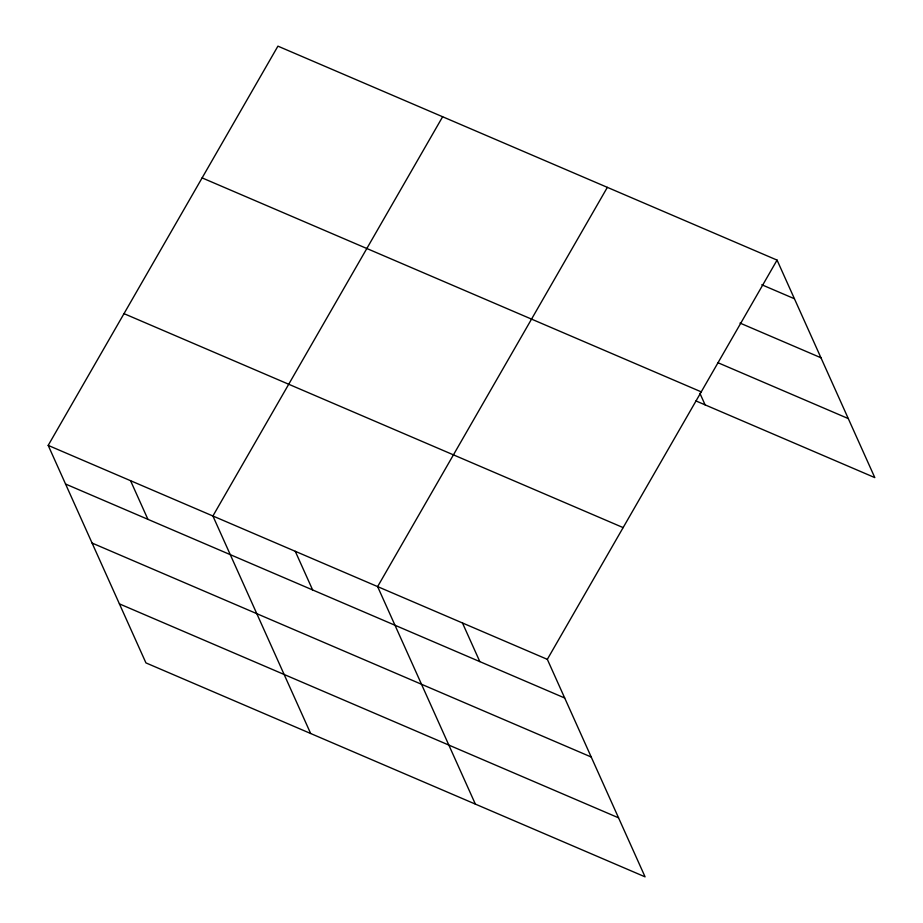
<?xml version="1.0" encoding="UTF-8"?>
<svg xmlns="http://www.w3.org/2000/svg" width="923" height="923" viewBox="0 0 923 923"><rect width="100%" height="100%" fill="white"/><g stroke="black" fill="none" stroke-linecap="round" stroke-linejoin="round"><path stroke-width="1.38" d="M48.192 445.394L547.327 659.345L645.073 876.85L145.938 662.899L48.192 445.394L277.927 46.15L777.062 260.101L874.808 477.606L695.954 400.94M442.636 116.76L212.901 516.003L310.659 733.497M607.357 187.357L377.622 586.613L475.368 804.106M547.327 659.345L777.062 260.101M761.787 284.757L794.426 298.74M740.015 323.073L820.951 357.766M717.736 362.624L848.283 418.581M202.114 177.897L701.249 391.86M124.005 313.647L623.14 527.598M65.556 484.033L564.691 697.996M92.081 543.059L591.216 757.01M119.413 603.873L618.548 817.824M699.911 393.313L705.103 404.862M462.469 622.979L479.833 661.618M295.268 551.308L312.632 589.947M130.547 480.698L147.911 519.337"/></g></svg>
